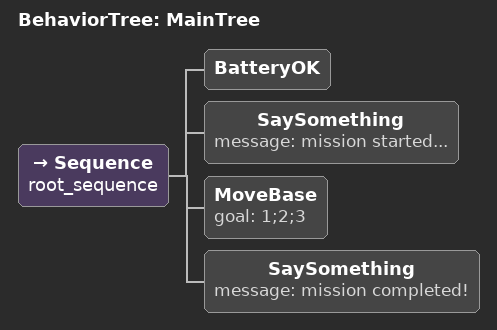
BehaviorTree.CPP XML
<root BTCPP_format="4" >
    <BehaviorTree ID="MainTree">
        <Sequence name="root_sequence">
            <BatteryOK/>
            <SaySomething   message="mission started..." />
            <MoveBase           goal="1;2;3"/>
            <SaySomething   message="mission completed!" />
        </Sequence>
    </BehaviorTree>
</root>
